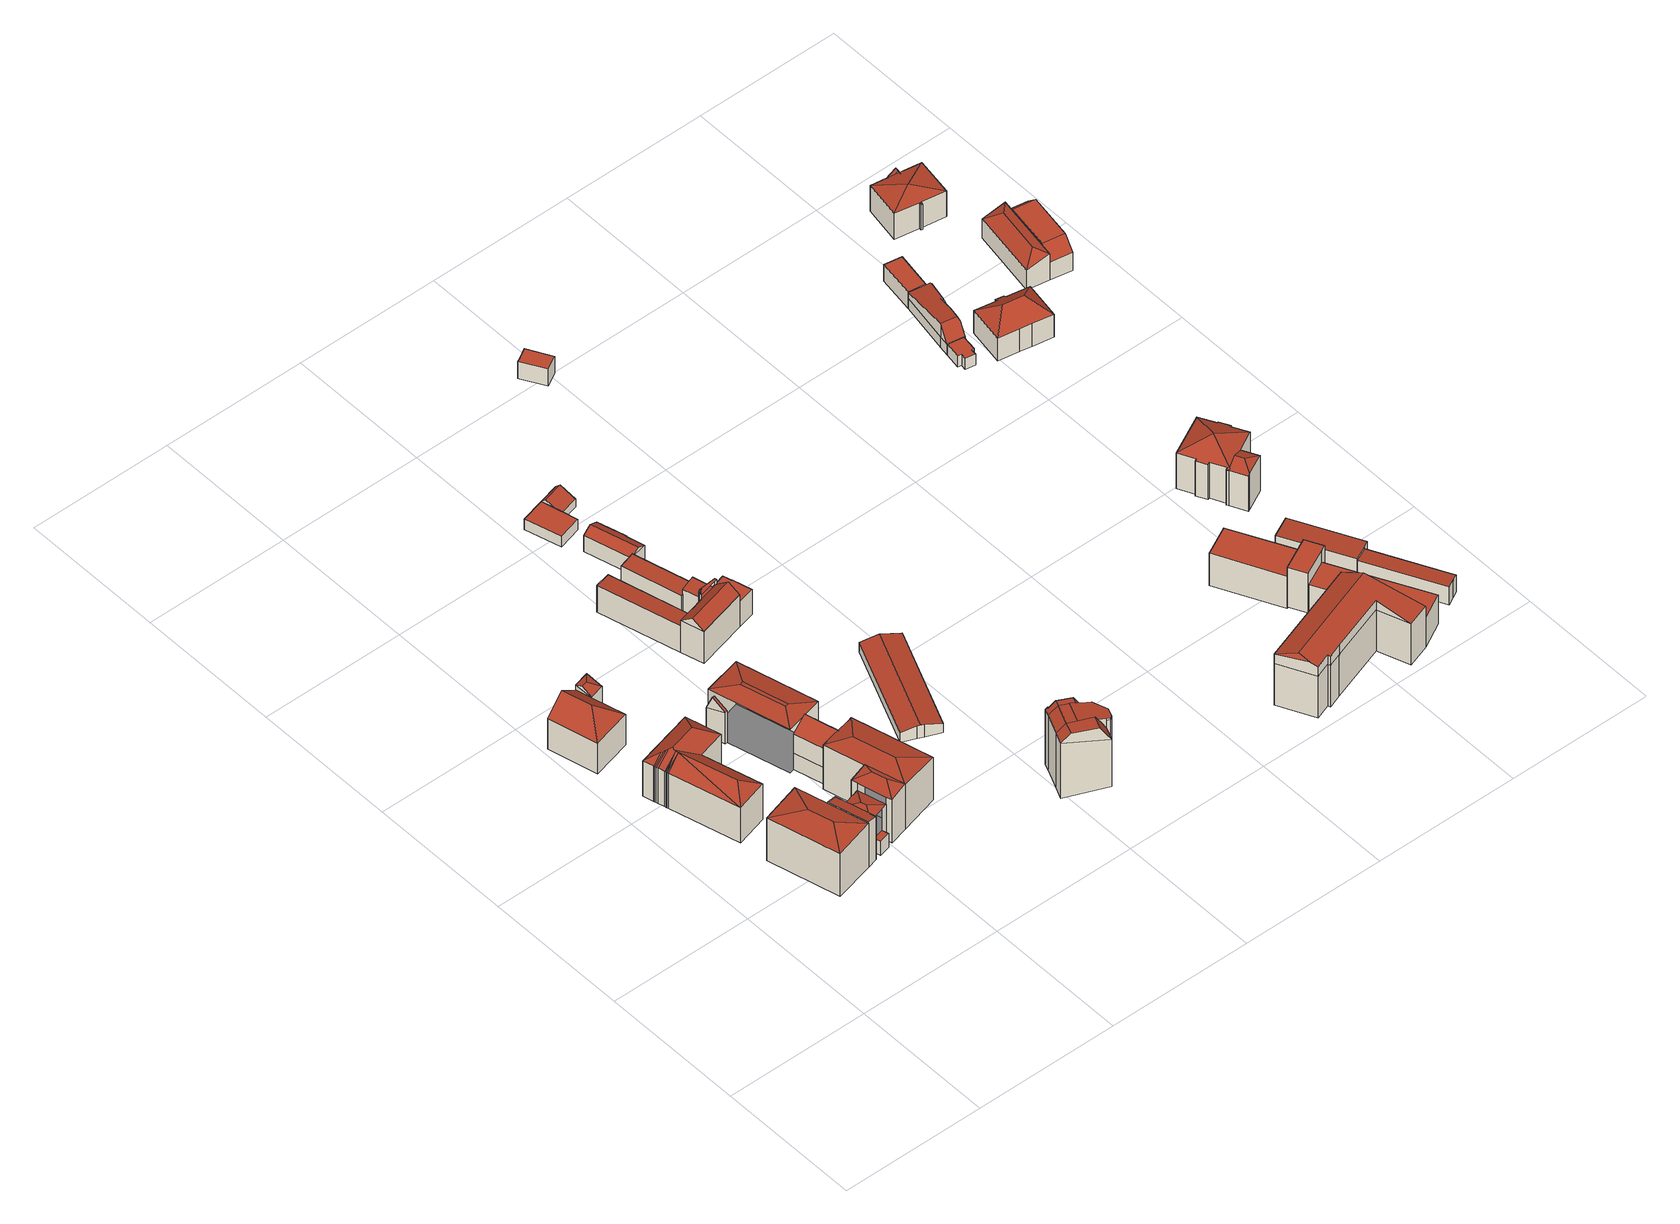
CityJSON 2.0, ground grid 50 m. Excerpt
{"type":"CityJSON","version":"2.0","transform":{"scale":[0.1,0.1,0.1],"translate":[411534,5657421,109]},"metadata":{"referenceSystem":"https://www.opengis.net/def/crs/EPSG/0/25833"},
"CityObjects":{
"building1":{"type":"Building","attributes":{"Dachtyp_tdc":"tdcFreeFormRoof","Gemeindeschluessel":14612000,"Dachneigung":31.59,"QualitaetDacherkennung":52,"Geometrietyp2DReferenz":"3000","measuredHeight":17.99,"function":"31001_9998","roofType":"5000"},"geometry":[{"type":"Solid","lod":"2","boundaries":[[[[0,1,2,3]],[[1,4,5,2]],[[4,6,7,5]],[[8,1,9]],[[8,4,1]],[[4,8,6]],[[9,1,0]],[[10,11,8,9,0,12]],[[13,14,10,12,15]],[[13,15,16]],[[6,17,18,7]],[[17,19,20,18]],[[19,21,22,20]],[[21,23,24,22]],[[23,25,26,24]],[[25,27,28,26]],[[27,29,30,28]],[[29,16,31,30]],[[16,15,32,31]],[[15,12,33,32]],[[12,0,3,33]],[[34,35,36,37,14,13,16,29]],[[34,29,27]],[[35,34,27,25]],[[36,35,25,23]],[[37,36,23,21]],[[11,10,14,37,21,19]],[[11,6,8]],[[11,17,6]],[[17,11,19]],[[7,18,20,22,24,26,28,30,31,32,33,3,2,5]]]],"semantics":{"surfaces":[{"type":"WallSurface"},{"type":"RoofSurface"},{"type":"GroundSurface"}],"values":[[0,0,0,1,1,1,1,1,1,1,0,0,0,0,0,0,0,0,0,0,0,1,1,1,1,1,1,1,1,1,2]]}}]},
"building2":{"type":"Building","attributes":{"Gemeindeschluessel":14612000,"Geometrietyp2DReferenz":"3000","function":"31001_9998","roofType":"9999"},"children":["building2-1","building2-2"]},
"building2-1":{"type":"BuildingPart","attributes":{"Dachtyp_tdc":"tdcHipAndGableRoof","Dachneigung":39.06,"QualitaetDacherkennung":70,"Geometrietyp2DReferenz":"3000","measuredHeight":17.9,"roofType":"5000"},"parents":["building2"],"geometry":[{"type":"MultiSurface","lod":"2","boundaries":[[[38,39,40,41,42]],[[43,44,42,41]],[[45,46,47,48,49]],[[38,44,48,47]],[[44,43,49,48]],[[43,40,45,49]],[[44,38,42]],[[40,43,41]]],"semantics":{"surfaces":[{"type":"RoofSurface"},{"type":"GroundSurface"},{"type":"WallSurface"}],"values":[0,0,1,2,2,2,0,2]}}]},
"building2-2":{"type":"BuildingPart","attributes":{"Dachtyp_tdc":"tdcHipAndGableRoof","Dachneigung":39.04,"QualitaetDacherkennung":37,"Geometrietyp2DReferenz":"3000","measuredHeight":15.05,"roofType":"5000"},"parents":["building2"],"geometry":[{"type":"MultiSurface","lod":"2","boundaries":[[[50,51,52,45,40]],[[51,53,54,52]],[[53,55,39,46,54]],[[53,51,56]],[[50,55,57]],[[51,50,57,56]],[[55,53,56,57]],[[45,52,54,46]]],"semantics":{"surfaces":[{"type":"WallSurface"},{"type":"RoofSurface"},{"type":"GroundSurface"}],"values":[0,0,0,1,0,1,1,2]}}]},
"building3":{"type":"Building","attributes":{"name":"Motel One","Gemeindeschluessel":14612000,"Geometrietyp2DReferenz":"3000","function":"31001_2071","roofType":"9999"},"children":["building3-1","building3-2","building3-3","building3-4","building3-5","building3-6","building3-7","building3-8","building3-9","building3-10"]},
"building3-1":{"type":"BuildingPart","attributes":{"Dachtyp_tdc":"tdcGableRoof","Dachneigung":66.18,"QualitaetDacherkennung":17,"Geometrietyp2DReferenz":"3000","measuredHeight":17.66,"roofType":"3100"},"parents":["building3"],"geometry":[{"type":"MultiSurface","lod":"2","boundaries":[[[58,59,60,61,62]],[[63,64,58,62]],[[63,65,66,67,68,64]],[[69,70,71,67,66,72,73]],[[74,69,73,75]],[[76,70,69,74]],[[76,74,60,59]],[[74,75,61,60]]],"semantics":{"surfaces":[{"type":"GroundSurface"},{"type":"WallSurface"},{"type":"RoofSurface"}],"values":[0,1,2,2,1,1,1,1]}}]},
"building3-2":{"type":"BuildingPart","attributes":{"Dachtyp_tdc":"tdcFreeFormRoof","Dachneigung":13.68,"QualitaetDacherkennung":13,"Geometrietyp2DReferenz":"3000","measuredHeight":15.09,"roofType":"5000"},"parents":["building3"],"geometry":[{"type":"MultiSurface","lod":"2","boundaries":[[[77,78,79]],[[78,80,81,79]],[[80,82,83,81]],[[84,85,86]],[[84,87,88,85]],[[89,90,91]],[[89,92,93,91]],[[92,94,95,93]],[[96,97,98,99,100]],[[97,96,94,92,89,90,89,101]],[[89,87,102,101]],[[87,84,82,80,78,102]],[[78,97,101,102]],[[81,85,88,91,93,99,98,79]]],"semantics":{"surfaces":[{"type":"WallSurface"},{"type":"RoofSurface"},{"type":"GroundSurface"}],"values":[0,0,0,0,0,0,0,0,0,1,1,1,1,2]}}]},
"building3-3":{"type":"BuildingPart","attributes":{"Dachtyp_tdc":"tdcHipRoof","Dachneigung":14.32,"QualitaetDacherkennung":48,"Geometrietyp2DReferenz":"3000","measuredHeight":19.08,"roofType":"3200"},"parents":["building3"],"geometry":[{"type":"MultiSurface","lod":"2","boundaries":[[[103,104,105,106]],[[104,107,108,105]],[[109,103,106,110]],[[107,104,111]],[[103,109,112]],[[104,103,112,111]],[[109,113,107,111,112]],[[106,105,108,114,110]]],"semantics":{"surfaces":[{"type":"WallSurface"},{"type":"RoofSurface"},{"type":"GroundSurface"}],"values":[0,0,0,1,1,1,1,2]}}]},
"building3-4":{"type":"BuildingPart","attributes":{"Dachtyp_tdc":"tdcGableRoof","Dachneigung":40.47,"QualitaetDacherkennung":2,"Geometrietyp2DReferenz":"3000","measuredHeight":16.2,"roofType":"3100"},"parents":["building3"],"geometry":[{"type":"MultiSurface","lod":"2","boundaries":[[[115,116,117,118]],[[116,119,120,117]],[[119,121,122,120]],[[119,116,123]],[[116,115,124,123]],[[121,119,123,124]],[[118,117,120,122]]],"semantics":{"surfaces":[{"type":"WallSurface"},{"type":"RoofSurface"},{"type":"GroundSurface"}],"values":[0,0,0,0,1,1,2]}}]},
"building3-5":{"type":"BuildingPart","attributes":{"Dachtyp_tdc":"tdcCutTentRoof","Dachneigung":14.27,"QualitaetDacherkennung":67,"Geometrietyp2DReferenz":"3000","measuredHeight":18.98,"roofType":"9999"},"parents":["building3"],"geometry":[{"type":"MultiSurface","lod":"2","boundaries":[[[125,126,127,128]],[[129,125,128,122,121]],[[126,125,130,131]],[[132,72,65,126,131,133]],[[129,132,133,134]],[[125,129,134,130]],[[134,133,131,130]],[[128,127,62,61,135,118,122]]],"semantics":{"surfaces":[{"type":"WallSurface"},{"type":"RoofSurface"},{"type":"GroundSurface"}],"values":[0,0,1,1,1,1,1,2]}}]},
"building3-6":{"type":"BuildingPart","attributes":{"Dachtyp_tdc":"tdcPolyFlatRoof","Dachneigung":0,"QualitaetDacherkennung":69,"Geometrietyp2DReferenz":"3000","measuredHeight":5.61,"roofType":"1000"},"parents":["building3"],"geometry":[{"type":"MultiSurface","lod":"2","boundaries":[[[83,136,137,81]],[[136,138,139,137]],[[138,86,85,139]],[[86,138,136,83]],[[81,137,139,85]]],"semantics":{"surfaces":[{"type":"WallSurface"},{"type":"RoofSurface"},{"type":"GroundSurface"}],"values":[0,0,0,1,2]}}]},
"building3-7":{"type":"BuildingPart","attributes":{"Dachtyp_tdc":"tdcPolyFlatRoof","Dachneigung":0,"QualitaetDacherkennung":66,"Geometrietyp2DReferenz":"3000","measuredHeight":5.61,"roofType":"1000"},"parents":["building3"],"geometry":[{"type":"MultiSurface","lod":"2","boundaries":[[[140,100,99,141]],[[100,140,142,95]],[[93,143,141,99]],[[95,142,143,93]],[[142,140,141,143]]],"semantics":{"surfaces":[{"type":"WallSurface"},{"type":"RoofSurface"},{"type":"GroundSurface"}],"values":[0,1,2,0,0]}}]},
"building3-8":{"type":"BuildingPart","attributes":{"Dachtyp_tdc":"tdcHipRoof","Dachneigung":14.42,"QualitaetDacherkennung":47,"Geometrietyp2DReferenz":"3000","measuredHeight":18.47,"roofType":"3200"},"parents":["building3"],"geometry":[{"type":"MultiSurface","lod":"2","boundaries":[[[144,145,146,98]],[[145,147,148,149,146]],[[150,151,152,153,154]],[[151,155,79,152]],[[147,145,156]],[[151,150,157]],[[145,144,155,151,157,156]],[[150,147,156,157]],[[146,149,153,152,79,98]]],"semantics":{"surfaces":[{"type":"WallSurface"},{"type":"RoofSurface"},{"type":"GroundSurface"}],"values":[0,0,0,0,1,1,1,1,2]}}]},
"building3-9":{"type":"BuildingPart","attributes":{"Dachtyp_tdc":"tdcHipRoof","Dachneigung":14.19,"QualitaetDacherkennung":60,"Geometrietyp2DReferenz":"3000","measuredHeight":19.05,"roofType":"3200"},"parents":["building3"],"geometry":[{"type":"MultiSurface","lod":"2","boundaries":[[[158,159,70,76,59,60]],[[160,161,162,58,64]],[[161,163,164,162]],[[163,154,153,164]],[[148,165,166,149]],[[165,158,60,166]],[[154,163,167]],[[161,160,68,71,159,158,165,168]],[[163,161,168,167]],[[165,148,154,167,168]],[[60,59,58,162,164,153,149,166]]],"semantics":{"surfaces":[{"type":"WallSurface"},{"type":"RoofSurface"},{"type":"GroundSurface"}],"values":[0,0,0,0,0,0,1,1,1,1,2]}}]},
"building3-10":{"type":"BuildingPart","attributes":{"Dachtyp_tdc":"tdcPolyFlatRoof","Dachneigung":14.39,"QualitaetDacherkennung":48,"Geometrietyp2DReferenz":"3000","measuredHeight":18.19,"roofType":"2100"},"parents":["building3"],"geometry":[{"type":"MultiSurface","lod":"2","boundaries":[[[169,88,87]],[[169,170,171,88]],[[170,172,109,110,171]],[[173,174,175,114,113]],[[174,176,91,175]],[[174,173,172,170,169,176]],[[88,171,110,114,175,91]]],"semantics":{"surfaces":[{"type":"WallSurface"},{"type":"RoofSurface"},{"type":"GroundSurface"}],"values":[0,0,0,0,0,1,2]}}]},
"building4":{"type":"Building","attributes":{"Gemeindeschluessel":14612000,"Geometrietyp2DReferenz":"3000","function":"31001_9998","roofType":"9999"},"children":["building4-1","building4-2","building4-3","building4-4","building4-5"]},
"building4-1":{"type":"BuildingPart","attributes":{"Dachtyp_tdc":"tdcGableRoof","Dachneigung":38.21,"QualitaetDacherkennung":65,"Geometrietyp2DReferenz":"3000","measuredHeight":15.88,"roofType":"3100"},"parents":["building4"],"geometry":[{"type":"MultiSurface","lod":"2","boundaries":[[[177,178,179,180,181]],[[182,183,184,185,186]],[[187,188,189,190]],[[188,177,181,189]],[[191,192,193,194]],[[183,182,178,193,192,187]],[[177,194,193,178]],[[188,191,194,177]],[[187,192,191,188]],[[181,180,185,184,190,189]]],"semantics":{"surfaces":[{"type":"WallSurface"},{"type":"RoofSurface"},{"type":"GroundSurface"}],"values":[0,0,0,0,1,1,0,0,0,2]}}]},
"building4-2":{"type":"BuildingPart","attributes":{"Dachtyp_tdc":"tdcFreeFormRoof","Dachneigung":52.01,"QualitaetDacherkennung":10,"Geometrietyp2DReferenz":"3000","measuredHeight":15.54,"roofType":"5000"},"parents":["building4"],"geometry":[{"type":"MultiSurface","lod":"2","boundaries":[[[195,196,197,184,183]],[[196,198,199,197]],[[198,200,201,199]],[[202,203,187,190,204,205]],[[206,203,202]],[[207,206,202,200]],[[208,207,200,198]],[[184,197,199,201,209,204,190]],[[210,208,198,196]],[[210,196,195]],[[206,207,208,210,195,203]]],"semantics":{"surfaces":[{"type":"WallSurface"},{"type":"RoofSurface"},{"type":"GroundSurface"}],"values":[0,0,0,0,1,1,1,2,1,1,1]}}]},
"building4-3":{"type":"BuildingPart","attributes":{"Dachtyp_tdc":"tdcPolyFlatRoof","Dachneigung":2.81,"QualitaetDacherkennung":74,"Geometrietyp2DReferenz":"3000","measuredHeight":8.35,"roofType":"2100"},"parents":["building4"],"geometry":[{"type":"MultiSurface","lod":"2","boundaries":[[[211,212,213,214]],[[215,216,217,218]],[[216,219,220,217]],[[219,221,222,220]],[[221,223,224,222]],[[223,211,214,224]],[[223,221,219,216,215,212,211]],[[214,213,218,217,220,222,224]]],"semantics":{"surfaces":[{"type":"WallSurface"},{"type":"RoofSurface"},{"type":"GroundSurface"}],"values":[0,0,0,0,0,0,1,2]}}]},
"building4-4":{"type":"BuildingPart","attributes":{"Dachtyp_tdc":"tdcPolyFlatRoof","Dachneigung":5.78,"QualitaetDacherkennung":76,"Geometrietyp2DReferenz":"3000","measuredHeight":10.75,"roofType":"2100"},"parents":["building4"],"geometry":[{"type":"MultiSurface","lod":"2","boundaries":[[[225,226,215,218,209]],[[227,205,204,213,212]],[[227,226,225,205]],[[204,209,218,213]]],"semantics":{"surfaces":[{"type":"WallSurface"},{"type":"RoofSurface"},{"type":"GroundSurface"}],"values":[0,0,1,2]}}]},
"building4-5":{"type":"BuildingPart","attributes":{"Dachtyp_tdc":"tdcPolyFlatRoof","Dachneigung":4.64,"QualitaetDacherkennung":71,"Geometrietyp2DReferenz":"3000","measuredHeight":10.61,"roofType":"2100"},"parents":["building4"],"geometry":[{"type":"MultiSurface","lod":"2","boundaries":[[[228,229,230,231]],[[229,186,185,230]],[[179,228,231,180]],[[179,186,229,228]],[[231,230,185,180]]],"semantics":{"surfaces":[{"type":"WallSurface"},{"type":"RoofSurface"},{"type":"GroundSurface"}],"values":[0,0,0,1,2]}}]},
"building5":{"type":"Building","attributes":{"Gemeindeschluessel":14612000,"Geometrietyp2DReferenz":"3000","function":"31001_9998","roofType":"9999"},"children":["building5-1","building5-2","building5-3"]},
"building5-1":{"type":"BuildingPart","attributes":{"Dachtyp_tdc":"tdcCutGableRoof","Dachneigung":2.41,"QualitaetDacherkennung":71,"Geometrietyp2DReferenz":"3000","measuredHeight":24.96,"roofType":"9999"},"parents":["building5"],"geometry":[{"type":"MultiSurface","lod":"2","boundaries":[[[232,233,234,235]],[[236,237,238,239]],[[237,232,235,238]],[[233,232,240,241,242]],[[237,236,243,244,245,246]],[[232,237,246,240]],[[245,247,241,240,246]],[[235,234,248,249,239,238]]],"semantics":{"surfaces":[{"type":"WallSurface"},{"type":"RoofSurface"},{"type":"GroundSurface"}],"values":[0,0,0,1,1,0,1,2]}}]},
"building5-2":{"type":"BuildingPart","attributes":{"Dachtyp_tdc":"tdcCutGableRoof","Dachneigung":58.78,"QualitaetDacherkennung":27,"Geometrietyp2DReferenz":"3000","measuredHeight":25.01,"roofType":"9999"},"parents":["building5"],"geometry":[{"type":"MultiSurface","lod":"2","boundaries":[[[250,251,252,253]],[[251,254,255,252]],[[254,256,257,255]],[[256,258,259,257]],[[258,260,261,259]],[[260,262,263,261]],[[262,264,265,263]],[[258,256,254,251,250,266,267]],[[268,269,270,264,262,260]],[[267,271,272,273,268,260,258]],[[253,252,255,257,259,261,263,265,274,275,276,277]]],"semantics":{"surfaces":[{"type":"WallSurface"},{"type":"RoofSurface"},{"type":"GroundSurface"}],"values":[0,0,0,0,0,0,0,1,1,1,2]}}]},
"building5-3":{"type":"BuildingPart","attributes":{"Dachtyp_tdc":"tdcFreeFormRoof","Dachneigung":12.08,"QualitaetDacherkennung":45,"Geometrietyp2DReferenz":"3000","measuredHeight":24.98,"roofType":"5000"},"parents":["building5"],"geometry":[{"type":"MultiSurface","lod":"2","boundaries":[[[233,250,253,234]],[[250,233,242,241,278,279,266]],[[280,281,282,283,269,284,273,285,286,244,287,288]],[[289,290,291,265,264]],[[290,292,293,291]],[[292,294,295,293]],[[294,296,297,295]],[[296,298,236,239,297]],[[285,272,271,278,241,247,299,286]],[[294,280,288,296]],[[296,288,287,298]],[[289,283,282,290]],[[290,282,281,292]],[[292,281,280,294]],[[253,277,276,275,274,265,291,293,295,297,239,249,248,234]]],"semantics":{"surfaces":[{"type":"WallSurface"},{"type":"RoofSurface"},{"type":"GroundSurface"}],"values":[0,1,1,0,0,0,0,0,1,0,0,0,0,0,2]}}]},
"building6":{"type":"Building","attributes":{"Dachtyp_tdc":"tdcFreeFormRoof","Gemeindeschluessel":14612000,"Dachneigung":14.42,"QualitaetDacherkennung":90,"Geometrietyp2DReferenz":"3000","measuredHeight":5.29,"function":"31001_9998","roofType":"5000"},"geometry":[{"type":"Solid","lod":"2","boundaries":[[[[300,301,302,303]],[[301,304,305,302]],[[304,306,307,305]],[[306,308,309,307]],[[308,310,311,309]],[[310,300,303,311]],[[312,313,308,306,304]],[[300,310,313,312,301]],[[304,301,312]],[[310,308,313]],[[303,302,305,307,309,311]]]],"semantics":{"surfaces":[{"type":"WallSurface"},{"type":"RoofSurface"},{"type":"GroundSurface"}],"values":[[0,0,0,0,0,0,1,1,0,0,2]]}}]},
"building7":{"type":"Building","attributes":{"Gemeindeschluessel":14612000,"Geometrietyp2DReferenz":"3000","function":"31001_9998","roofType":"9999"},"children":["building7-1","building7-2"]},
"building7-1":{"type":"BuildingPart","attributes":{"Dachtyp_tdc":"tdcPolyFlatRoof","Dachneigung":0,"QualitaetDacherkennung":33,"Geometrietyp2DReferenz":"3000","measuredHeight":9.99,"roofType":"1000"},"parents":["building7"],"geometry":[{"type":"MultiSurface","lod":"2","boundaries":[[[314,315,316,317,189]],[[318,319,320,321,322]],[[319,323,324,320]],[[323,325,326,324]],[[325,327,328,326]],[[327,314,189,328]],[[327,325,323,319,318,315,314]],[[189,317,321,320,324,326,328]]],"semantics":{"surfaces":[{"type":"WallSurface"},{"type":"RoofSurface"},{"type":"GroundSurface"}],"values":[0,0,0,0,0,0,1,2]}}]},
"building7-2":{"type":"BuildingPart","attributes":{"Dachtyp_tdc":"tdcPolyFlatRoof","Dachneigung":9.02,"QualitaetDacherkennung":22,"Geometrietyp2DReferenz":"3000","measuredHeight":3.3,"roofType":"2100"},"parents":["building7"],"geometry":[{"type":"MultiSurface","lod":"2","boundaries":[[[329,330,331,332]],[[330,333,334,331]],[[333,335,336,334]],[[335,337,338,336]],[[337,322,321,338]],[[316,339,214,317]],[[339,329,332,214]],[[339,316,322,337,335,333,330,329]],[[332,331,334,336,338,321,317,214]]],"semantics":{"surfaces":[{"type":"WallSurface"},{"type":"RoofSurface"},{"type":"GroundSurface"}],"values":[0,0,0,0,0,0,0,1,2]}}]},
"building8":{"type":"Building","attributes":{"Dachtyp_tdc":"tdcPolyFlatRoof","Gemeindeschluessel":14612000,"Dachneigung":0,"QualitaetDacherkennung":57,"Geometrietyp2DReferenz":"3000","measuredHeight":4.19,"function":"31001_9998","roofType":"1000"},"geometry":[{"type":"Solid","lod":"2","boundaries":[[[[340,341,342,343]],[[341,344,345,342]],[[344,346,347,345]],[[346,348,349,347]],[[348,340,343,349]],[[348,346,344,341,340]],[[343,342,345,347,349]]]],"semantics":{"surfaces":[{"type":"WallSurface"},{"type":"RoofSurface"},{"type":"GroundSurface"}],"values":[[0,0,0,0,0,1,2]]}}]},
"building9":{"type":"Building","attributes":{"Dachtyp_tdc":"tdcFreeFormRoof","Gemeindeschluessel":14612000,"Dachneigung":27.74,"QualitaetDacherkennung":83,"Geometrietyp2DReferenz":"3000","measuredHeight":8.06,"function":"31001_9998","roofType":"5000"},"geometry":[{"type":"Solid","lod":"2","boundaries":[[[[350,351,352,353]],[[351,354,355,352]],[[354,356,357,355]],[[356,358,359,357]],[[358,360,361,359]],[[360,362,363,361]],[[362,364,365,363]],[[364,366,367,365]],[[366,350,353,367]],[[366,368,369,351,350]],[[368,364,362,360,358,356,354,369]],[[354,351,369]],[[366,364,368]],[[353,352,355,357,359,361,363,365,367]]]],"semantics":{"surfaces":[{"type":"WallSurface"},{"type":"RoofSurface"},{"type":"GroundSurface"}],"values":[[0,0,0,0,0,0,0,0,0,1,1,0,0,2]]}}]},
"building10":{"type":"Building","attributes":{"Dachtyp_tdc":"tdcGableRoof","Gemeindeschluessel":14612000,"Dachneigung":27.83,"QualitaetDacherkennung":7,"Geometrietyp2DReferenz":"3000","measuredHeight":5.79,"function":"31001_9998","roofType":"3100"},"geometry":[{"type":"Solid","lod":"2","boundaries":[[[[370,371,372,373]],[[371,374,375,372]],[[374,376,377,375]],[[376,370,373,377]],[[374,371,378]],[[370,376,379]],[[371,370,379,378]],[[376,374,378,379]],[[373,372,375,377]]]],"semantics":{"surfaces":[{"type":"WallSurface"},{"type":"RoofSurface"},{"type":"GroundSurface"}],"values":[[0,0,0,0,0,0,1,1,2]]}}]},
"building11":{"type":"Building","attributes":{"Dachtyp_tdc":"tdcPolyFlatRoof","Gemeindeschluessel":14612000,"Dachneigung":0,"QualitaetDacherkennung":73,"Geometrietyp2DReferenz":"3000","measuredHeight":6.81,"function":"31001_9998","roofType":"1000"},"geometry":[{"type":"Solid","lod":"2","boundaries":[[[[380,381,382,383]],[[381,384,385,382]],[[384,386,387,385]],[[386,388,389,387]],[[388,380,383,389]],[[388,386,384,381,380]],[[383,382,385,387,389]]]],"semantics":{"surfaces":[{"type":"WallSurface"},{"type":"RoofSurface"},{"type":"GroundSurface"}],"values":[[0,0,0,0,0,1,2]]}}]},
"building12":{"type":"Building","attributes":{"Dachtyp_tdc":"tdcFreeFormRoof","Gemeindeschluessel":14612000,"Dachneigung":18.19,"QualitaetDacherkennung":64,"Geometrietyp2DReferenz":"3000","measuredHeight":22.68,"function":"31001_9998","roofType":"5000"},"geometry":[{"type":"Solid","lod":"2","boundaries":[[[[390,391,392,393]],[[391,394,395,392]],[[394,396,397,395]],[[396,398,399,397]],[[398,400,401,399]],[[400,402,403,401]],[[402,404,405,403]],[[404,406,407,405]],[[406,390,393,407]],[[408,409,410]],[[391,390,411,409,408,412,413,414,415,416]],[[409,411,417,410]],[[404,410,417,406]],[[406,417,411,390]],[[396,415,414,398]],[[394,416,415,396]],[[398,414,413,400]],[[400,413,412,402]],[[402,412,408,410,404]],[[391,416,394]],[[393,392,395,397,399,401,403,405,407]]]],"semantics":{"surfaces":[{"type":"WallSurface"},{"type":"RoofSurface"},{"type":"GroundSurface"}],"values":[[0,0,0,0,0,0,0,0,0,1,1,1,0,0,0,0,0,0,0,0,2]]}}]},
"building13":{"type":"Building","attributes":{"Gemeindeschluessel":14612000,"Dachneigung":90,"Dachorientierung":0,"MittlereTraufHoehe":125.06,"QualitaetDacherkennung":96,"ObjektHoehe":12.9,"BodenHoehe":112.17,"Geometrietyp2DReferenz":"3000","AbsoluteHoehe":125.06,"Dachflaeche":262.12,"measuredHeight":12.9,"function":"31001_9998","roofType":"1000","storeysAboveGround":4},"geometry":[{"type":"MultiSurface","lod":"2","boundaries":[[[418,419,420,421]],[[419,422,423,420]],[[422,424,425,423]],[[424,426,427,425]],[[426,418,421,427]],[[426,424,422,419,418]],[[421,420,423,425,427]]],"semantics":{"surfaces":[{"type":"WallSurface"},{"type":"RoofSurface"},{"type":"GroundSurface"}],"values":[0,0,0,0,0,1,2]}}]},
"building14":{"type":"Building","attributes":{"Gemeindeschluessel":14612000,"Dachneigung":90,"Dachorientierung":0,"MittlereTraufHoehe":128.69,"QualitaetDacherkennung":87,"ObjektHoehe":15.93,"BodenHoehe":112.76,"Geometrietyp2DReferenz":"3000","AbsoluteHoehe":128.69,"Dachflaeche":77.94,"measuredHeight":15.93,"function":"31001_9998","roofType":"1000","storeysAboveGround":5},"geometry":[{"type":"MultiSurface","lod":"2","boundaries":[[[428,429,430,431]],[[429,432,433,430]],[[432,434,435,433]],[[434,436,437,435]],[[436,438,439,437]],[[438,428,431,439]],[[438,436,434,432,429,428]],[[431,430,433,435,437,439]]],"semantics":{"surfaces":[{"type":"WallSurface"},{"type":"RoofSurface"},{"type":"GroundSurface"}],"values":[0,0,0,0,0,0,1,2]}}]},
"building15":{"type":"Building","attributes":{"Gemeindeschluessel":14612000,"Dachneigung":90,"Dachorientierung":0,"MittlereTraufHoehe":124.28,"QualitaetDacherkennung":96,"ObjektHoehe":11.64,"BodenHoehe":112.64,"Geometrietyp2DReferenz":"3000","AbsoluteHoehe":124.28,"Dachflaeche":352.27,"measuredHeight":11.64,"function":"31001_9998","roofType":"1000","storeysAboveGround":4},"geometry":[{"type":"MultiSurface","lod":"2","boundaries":[[[440,441,442,443]],[[441,444,445,442]],[[444,446,447,445]],[[446,448,449,447]],[[448,440,443,449]],[[448,446,444,441,440]],[[443,442,445,447,449]]],"semantics":{"surfaces":[{"type":"WallSurface"},{"type":"RoofSurface"},{"type":"GroundSurface"}],"values":[0,0,0,0,0,1,2]}}]},
"building16":{"type":"Building","attributes":{"Dachtyp_tdc":"tdcPolyFlatRoof","Gemeindeschluessel":14612000,"Dachneigung":3.18,"QualitaetDacherkennung":68,"Geometrietyp2DReferenz":"3000","measuredHeight":7.92,"function":"31001_9998","roofType":"2100"},"geometry":[{"type":"Solid","lod":"2","boundaries":[[[[450,451,452,453]],[[451,454,455,452]],[[454,456,457,455]],[[456,458,459,457]],[[458,450,453,459]],[[458,456,454,451,450]],[[453,452,455,457,459]]]],"semantics":{"surfaces":[{"type":"WallSurface"},{"type":"RoofSurface"},{"type":"GroundSurface"}],"values":[[0,0,0,0,0,1,2]]}}]},
"building17":{"type":"Building","attributes":{"Dachtyp_tdc":"tdcPolyFlatRoof","Gemeindeschluessel":14612000,"Dachneigung":4.79,"QualitaetDacherkennung":61,"Geometrietyp2DReferenz":"3000","measuredHeight":7.28,"function":"31001_9998","roofType":"2100"},"geometry":[{"type":"Solid","lod":"2","boundaries":[[[[460,461,462,463]],[[461,464,465,462]],[[464,466,467,465]],[[466,468,469,467]],[[468,460,463,469]],[[468,466,464,461,460]],[[463,462,465,467,469]]]],"semantics":{"surfaces":[{"type":"WallSurface"},{"type":"RoofSurface"},{"type":"GroundSurface"}],"values":[[0,0,0,0,0,1,2]]}}]},
"building18":{"type":"Building","attributes":{"Gemeindeschluessel":14612000,"Geometrietyp2DReferenz":"3000","function":"31001_9998","roofType":"9999"},"children":["building18-1","building18-2"]},
"building18-1":{"type":"BuildingPart","attributes":{"Dachtyp_tdc":"tdcTentRoof","Dachneigung":24.92,"QualitaetDacherkennung":63,"Geometrietyp2DReferenz":"3000","measuredHeight":17.88,"roofType":"3500"},"parents":["building18"],"geometry":[{"type":"MultiSurface","lod":"2","boundaries":[[[470,471,472,473]],[[471,474,475,472]],[[474,476,477,475]],[[476,478,479,477]],[[478,480,481,479]],[[480,482,483,481]],[[482,484,485,483]],[[484,486,487,485]],[[486,488,489,487]],[[488,490,491,489]],[[490,492,493,491]],[[492,494,495,496,493]],[[497,498,499,500]],[[498,470,473,499]],[[482,480,501]],[[492,490,488,486,484,482,501]],[[502,503,504,494,492,501]],[[480,478,476,474,471,470,498,497,502,501]],[[473,472,475,477,479,481,483,485,487,489,491,493,496,505,506,500,499]]],"semantics":{"surfaces":[{"type":"WallSurface"},{"type":"RoofSurface"},{"type":"GroundSurface"}],"values":[0,0,0,0,0,0,0,0,0,0,0,0,0,0,1,1,1,1,2]}}]},
"building18-2":{"type":"BuildingPart","attributes":{"Dachtyp_tdc":"tdcHipAndGableRoof","Dachneigung":21.57,"QualitaetDacherkennung":76,"Geometrietyp2DReferenz":"3000","measuredHeight":15.86,"roofType":"5000"},"parents":["building18"],"geometry":[{"type":"MultiSurface","lod":"2","boundaries":[[[495,507,508,496]],[[507,509,510,508]],[[509,511,512,510]],[[511,513,497,500,512]],[[509,507,514]],[[507,495,504,515,514]],[[515,513,511,509,514]],[[505,496,508,510,512,500,506]]],"semantics":{"surfaces":[{"type":"WallSurface"},{"type":"RoofSurface"},{"type":"GroundSurface"}],"values":[0,0,0,0,1,1,1,2]}}]},
"building19":{"type":"Building","attributes":{"Dachtyp_tdc":"tdcPolyFlatRoof","Gemeindeschluessel":14612000,"Dachneigung":0,"QualitaetDacherkennung":79,"Geometrietyp2DReferenz":"3000","measuredHeight":4.35,"function":"31001_9998","roofType":"1000"},"geometry":[{"type":"Solid","lod":"2","boundaries":[[[[516,517,518,519]],[[517,520,521,518]],[[520,522,523,521]],[[522,524,525,523]],[[524,526,527,525]],[[526,528,529,527]],[[528,530,531,529]],[[530,532,533,531]],[[532,516,519,533]],[[532,530,528,526,524,522,520,517,516]],[[519,518,521,523,525,527,529,531,533]]]],"semantics":{"surfaces":[{"type":"WallSurface"},{"type":"RoofSurface"},{"type":"GroundSurface"}],"values":[[0,0,0,0,0,0,0,0,0,1,2]]}}]},
"building20":{"type":"Building","attributes":{"Dachtyp_tdc":"tdcFreeFormRoof","Gemeindeschluessel":14612000,"Dachneigung":10.03,"QualitaetDacherkennung":12,"Geometrietyp2DReferenz":"3000","measuredHeight":9.62,"function":"31001_9998","roofType":"5000"},"geometry":[{"type":"Solid","lod":"2","boundaries":[[[[534,535,527,529]],[[535,536,525,527]],[[536,537,538,525]],[[537,539,540,538]],[[539,541,542,540]],[[541,543,544,542]],[[543,545,546,544]],[[545,547,548,546]],[[547,549,550,548]],[[549,551,552,550]],[[551,534,529,552]],[[553,554,555]],[[556,557,558]],[[559,560,561,555,554,562,558,557,563]],[[553,555,561,536,564,565,566]],[[549,562,554,553,566,551]],[[551,566,565,534]],[[534,565,564,535]],[[535,564,536]],[[541,559,563,543]],[[543,563,557,556,545]],[[547,558,562,549]],[[539,560,559,541]],[[537,561,560,539]],[[545,556,558,547]],[[536,561,537]],[[529,527,525,538,540,542,544,546,548,550,552]]]],"semantics":{"surfaces":[{"type":"WallSurface"},{"type":"RoofSurface"},{"type":"GroundSurface"}],"values":[[0,0,0,0,0,0,0,0,0,0,0,1,1,1,1,0,0,0,0,0,0,0,0,0,0,0,2]]}}]},
"building21":{"type":"Building","attributes":{"Dachtyp_tdc":"tdcPolyFlatRoof","Gemeindeschluessel":14612000,"Dachneigung":0,"QualitaetDacherkennung":71,"Geometrietyp2DReferenz":"3000","measuredHeight":6.68,"function":"31001_9998","roofType":"1000"},"geometry":[{"type":"Solid","lod":"2","boundaries":[[[[567,568,569,540]],[[568,570,571,569]],[[570,572,573,571]],[[572,574,542,573]],[[574,567,540,542]],[[574,572,570,568,567]],[[540,569,571,573,542]]]],"semantics":{"surfaces":[{"type":"WallSurface"},{"type":"RoofSurface"},{"type":"GroundSurface"}],"values":[[0,0,0,0,0,1,2]]}}]},
"building22":{"type":"Building","attributes":{"Dachtyp_tdc":"tdcHipRoof","Gemeindeschluessel":14612000,"Dachneigung":37.13,"QualitaetDacherkennung":70,"Geometrietyp2DReferenz":"3000","measuredHeight":13.92,"function":"31001_9998","roofType":"3200"},"geometry":[{"type":"Solid","lod":"2","boundaries":[[[[575,576,577,578]],[[576,579,580,577]],[[579,581,582,580]],[[581,583,584,582]],[[583,585,586,584]],[[585,587,588,586]],[[587,589,590,588]],[[589,591,592,590]],[[591,593,594,592]],[[593,575,578,594]],[[589,587,595]],[[576,575,596]],[[587,585,583,581,579,576,596,595]],[[575,593,591,589,595,596]],[[578,577,580,582,584,586,588,590,592,594]]]],"semantics":{"surfaces":[{"type":"WallSurface"},{"type":"RoofSurface"},{"type":"GroundSurface"}],"values":[[0,0,0,0,0,0,0,0,0,0,1,1,1,1,2]]}}]},
"building23":{"type":"Building","attributes":{"Gemeindeschluessel":14612000,"Geometrietyp2DReferenz":"3000","function":"31001_9998","roofType":"9999"},"children":["building23-1","building23-2"]},
"building23-1":{"type":"BuildingPart","attributes":{"Dachtyp_tdc":"tdcGableRoof","Dachneigung":37,"QualitaetDacherkennung":8,"Geometrietyp2DReferenz":"3000","measuredHeight":11.15,"roofType":"3100"},"parents":["building23"],"geometry":[{"type":"MultiSurface","lod":"2","boundaries":[[[597,598,599,600]],[[598,601,602,599]],[[601,603,604,602]],[[601,598,605]],[[598,597,606,607,605]],[[603,601,605,607,608]],[[600,599,602,604]]],"semantics":{"surfaces":[{"type":"WallSurface"},{"type":"RoofSurface"},{"type":"GroundSurface"}],"values":[0,0,0,0,1,1,2]}}]},
"building23-2":{"type":"BuildingPart","attributes":{"Dachtyp_tdc":"tdcTentRoof","Dachneigung":14.52,"QualitaetDacherkennung":72,"Geometrietyp2DReferenz":"3000","measuredHeight":12.05,"roofType":"3500"},"parents":["building23"],"geometry":[{"type":"MultiSurface","lod":"2","boundaries":[[[609,610,597,600,611]],[[612,604,603]],[[612,613,614,604]],[[613,615,616,614]],[[615,617,618,616]],[[617,619,620,618]],[[619,621,622,620]],[[621,623,624,622]],[[623,625,626,624]],[[625,627,628,626]],[[627,609,611,628]],[[613,612,608,606,610,609,627,629]],[[615,613,629]],[[625,623,621,619,617,615,629]],[[627,625,629]],[[611,600,604,614,616,618,620,622,624,626,628]]],"semantics":{"surfaces":[{"type":"WallSurface"},{"type":"RoofSurface"},{"type":"GroundSurface"}],"values":[0,0,0,0,0,0,0,0,0,0,0,1,1,1,1,2]}}]},
"building24":{"type":"Building","attributes":{"Dachtyp_tdc":"tdcHipRoof","Gemeindeschluessel":14612000,"Dachneigung":36.38,"QualitaetDacherkennung":27,"Geometrietyp2DReferenz":"3000","measuredHeight":11.22,"function":"31001_9998","roofType":"3200"},"geometry":[{"type":"Solid","lod":"2","boundaries":[[[[630,631,632,633]],[[631,634,635,632]],[[634,636,637,635]],[[636,630,633,637]],[[634,631,638]],[[630,636,639]],[[631,630,639,638]],[[636,634,638,639]],[[633,632,635,637]]]],"semantics":{"surfaces":[{"type":"WallSurface"},{"type":"RoofSurface"},{"type":"GroundSurface"}],"values":[[0,0,0,0,1,1,1,1,2]]}}]},
"building25":{"type":"Building","attributes":{"Dachtyp_tdc":"tdcCutGableRoof","Gemeindeschluessel":14612000,"Dachneigung":0.182,"QualitaetDacherkennung":42,"Geometrietyp2DReferenz":"3000","measuredHeight":11.28,"function":"31001_9998","roofType":"9999"},"geometry":[{"type":"Solid","lod":"2","boundaries":[[[[640,641,642,643]],[[644,641,645,646]],[[647,644,646,648]],[[640,647,648,649]],[[641,640,649,645]],[[648,646,645,649]],[[642,632,633,643]],[[641,644,632,642]],[[644,647,633,632]],[[647,640,643,633]]]],"semantics":{"surfaces":[{"type":"WallSurface"},{"type":"RoofSurface"},{"type":"GroundSurface"}],"values":[[0,1,0,1,0,1,2,0,0,0]]}}]}
},
"vertices":[
[282,757,169],[172,727,169],[172,727,28],[282,757,28],[109,965,169],[109,965,28],[108,969,169],[108,969,28],[163,983,204],[215,791,204],[159,998,204],[160,992,204],[228,958,169],[254,1030,208],[163,1006,208],[324,984,169],[292,1104,169],[107,973,169],[107,973,28],[106,978,169],[106,978,28],[100,1000,169],[100,1000,28],[98,1005,169],[98,1005,28],[97,1010,169],[97,1010,28],[96,1014,169],[96,1014,28],[87,1050,169],[87,1050,28],[292,1104,28],[324,984,28],[228,958,28],[132,1024,192],[137,1021,194],[143,1017,198],[150,1013,201],
[182,1234,152],[153,1347,152],[139,1400,152],[72,1383,208],[97,1285,208],[6,1366,152],[48,1199,152],[139,1400,29],[153,1347,29],[182,1234,29],[48,1199,29],[6,1366,29],
[139,1400,174],[192,1413,174],[192,1413,29],[205,1360,153],[205,1360,29],[153,1347,153],[167,1384,179],[145,1378,179],
[619,780,9],[519,754,9],[519,755,9],[491,864,9],[591,890,9],[591,890,74],[619,780,74],[545,878,183],[543,877,186],[572,768,186],[573,768,183],[519,755,151],[519,754,151],[568,767,183],[539,876,183],[491,864,151],[519,755,74],[491,864,74],[519,754,74],
[503,480,150],[503,480,151],[503,480,9],[483,475,150],[483,475,9],[483,475,151],[483,475,65],[445,465,151],[445,465,9],[445,465,65],[425,460,151],[425,460,9],[401,556,151],[401,556,150],[401,556,9],[421,561,150],[421,561,9],[421,561,151],[421,561,65],[458,571,151],[478,576,151],[478,576,9],[458,571,9],[458,571,65],[449,527,160],[454,509,160],
[258,396,180],[195,641,180],[195,641,9],[258,396,9],[330,675,186],[330,675,9],[394,431,186],[394,431,9],[292,575,200],[314,489,200],[359,566,186],[359,566,9],
[419,1069,134],[410,1067,134],[410,1067,9],[419,1069,9],[394,1130,120],[394,1130,9],[403,1132,120],[403,1132,9],[399,1109,171],[408,1111,171],
[538,1167,181],[609,894,181],[609,894,9],[538,1167,9],[403,1132,185],[488,1081,198],[527,928,198],[473,859,185],[514,925,199],[475,1076,199],[473,859,9],
[489,453,65],[489,453,9],[451,443,65],[451,443,9],
[452,593,65],[452,593,9],[415,583,65],[415,583,9],
[478,576,181],[473,596,181],[473,596,9],[537,612,190],[537,612,186],[537,612,9],[572,477,190],[508,460,181],[508,460,9],[572,477,9],[572,477,186],[503,480,181],[530,573,194],[543,524,194],
[519,755,185],[519,754,185],[619,780,181],[637,785,181],[637,785,9],[708,512,181],[708,512,9],[502,750,186],[502,750,9],[615,567,200],[578,710,200],
[425,460,182],[430,440,182],[430,440,9],[394,431,191],[359,566,191],[396,576,181],[396,576,9],[401,556,181],
[565,1335,154],[544,1412,154],[544,1412,133],[544,1412,27],[565,1335,27],[600,1426,154],[643,1437,154],[643,1437,27],[600,1426,27],[600,1426,128],[716,1455,154],[736,1378,154],[736,1378,27],[716,1455,27],[736,1378,155],[726,1416,186],[555,1373,186],[565,1335,155],
[643,1437,172],[643,1445,172],[643,1445,27],[647,1453,172],[647,1453,27],[655,1457,172],[655,1457,27],[715,1461,172],[716,1455,172],[715,1461,27],[715,1461,135],[712,1458,176],[657,1449,182],[653,1447,182],[663,1458,27],[649,1444,179],
[692,1551,111],[696,1534,111],[696,1534,27],[692,1551,27],[647,1521,108],[641,1519,108],[641,1519,27],[647,1521,27],[589,1721,108],[589,1721,27],[641,1735,110],[641,1735,27],[644,1735,111],[644,1735,27],
[663,1458,129],[647,1521,129],[696,1534,135],
[471,1689,133],[527,1704,128],[527,1704,27],[471,1689,27],
[969,263,254],[986,302,254],[986,302,33],[969,263,33],[1126,246,222],[1108,204,222],[1108,204,33],[1126,246,33],[998,251,283],[1014,291,283],[993,299,261],[1109,253,254],[1101,256,268],[1095,259,279],[1077,217,279],[1021,288,282],[1035,282,33],[1046,278,33],
[1016,372,254],[1025,394,254],[1025,394,33],[1016,372,33],[1032,391,261],[1032,391,33],[1030,388,261],[1030,388,33],[1051,379,283],[1051,379,33],[1099,359,279],[1099,359,33],[1130,346,224],[1130,346,33],[1121,326,224],[1121,326,33],[1019,371,257],[1043,360,283],[1091,339,279],[1092,339,277],[1105,333,254],[1061,352,282],[1072,348,281],[1076,346,281],[1091,339,33],[1072,348,33],[1044,360,33],[1043,360,33],
[1044,360,283],[1043,360,282],[1144,245,259],[1157,275,259],[1134,320,267],[1121,326,270],[1091,339,277],[1075,346,281],[1046,278,281],[1126,246,262],[1137,242,260],[1121,326,254],[1134,320,254],[1134,320,33],[1157,275,254],[1157,275,33],[1144,245,254],[1144,245,33],[1137,242,254],[1137,242,33],[1126,246,254],[1035,282,282],
[892,682,65],[842,703,79],[842,703,29],[892,682,29],[822,712,80],[822,712,29],[775,732,67],[775,732,29],[925,1080,67],[925,1080,29],[1042,1030,65],[1042,1030,29],[829,709,82],[980,1057,82],
[736,1378,127],[712,1473,127],[712,1473,60],[712,1473,27],[736,1479,127],[768,1488,127],[768,1488,27],[736,1479,27],[736,1479,56],[776,1459,127],[776,1459,27],[778,1459,127],[778,1459,27],[795,1393,127],[795,1393,27],
[715,1557,56],[716,1552,56],[716,1552,27],[715,1557,27],[720,1548,56],[720,1548,27],[725,1532,56],[725,1532,27],[723,1529,56],[723,1529,27],[692,1551,60],
[526,2066,76],[609,2087,76],[609,2087,34],[526,2066,34],[626,2021,76],[626,2021,34],[640,1965,76],[640,1965,34],[560,1944,76],[560,1944,34],
[641,1735,94],[599,1893,94],[599,1893,30],[641,1735,30],[662,1909,94],[662,1909,30],[678,1849,94],[678,1849,30],[680,1850,92],[680,1850,30],[690,1813,92],[690,1813,30],[687,1813,94],[687,1813,30],[703,1749,94],[703,1749,30],[644,1735,95],[644,1735,30],[673,1742,111],[631,1901,111],
[696,2039,64],[626,2021,64],[626,2021,33],[696,2039,33],[609,2087,77],[609,2087,33],[679,2105,77],[679,2105,33],[613,2072,91],[683,2090,91],
[902,2525,111],[914,2531,111],[914,2531,43],[902,2525,43],[950,2552,111],[950,2552,43],[994,2472,111],[994,2472,43],[947,2445,111],[947,2445,43],
[2139,36,202],[2062,10,202],[2062,10,37],[2139,36,37],[2025,117,202],[2025,117,37],[1828,50,202],[1828,50,37],[1781,34,202],[1781,34,37],[1778,42,202],[1778,42,37],[1726,24,202],[1726,24,37],[1666,145,202],[1666,145,37],[2023,267,202],[2023,267,37],[1714,48,251],[1705,85,264],[1666,145,240],[2054,205,264],[1726,24,242],[1778,42,242],[1781,34,240],[1828,50,240],[2025,117,240],[2023,267,240],
[1949,414,161],[1843,628,161],[1843,628,32],[1949,414,32],[1859,636,161],[1859,636,32],[1940,677,161],[1940,677,32],[2048,463,161],[2048,463,32],
[1978,356,197],[1949,414,197],[1949,414,38],[1978,356,38],[2048,463,197],[2048,463,38],[2056,468,197],[2056,468,38],[2086,409,197],[2086,409,38],[2065,399,197],[2065,399,38],
[2139,36,153],[2023,267,153],[2023,267,36],[2139,36,36],[1978,356,153],[1978,356,36],[2065,399,153],[2065,399,36],[2228,83,153],[2228,83,36],
[2055,587,122],[2127,624,118],[2127,624,43],[2055,587,43],[2239,402,118],[2239,402,43],[2218,390,119],[2218,390,43],[2168,365,122],[2168,365,43],
[2295,114,117],[2168,365,117],[2168,365,44],[2295,114,44],[2218,390,112],[2218,390,44],[2345,140,112],[2345,140,44],[2324,129,114],[2324,129,44],
[2098,843,172],[2073,892,172],[2073,892,29],[2098,843,29],[2067,889,169],[2067,889,29],[2049,924,169],[2049,924,29],[2055,927,172],[2055,927,29],[2028,982,171],[2028,982,29],[2166,1052,171],[2166,1052,29],[2194,997,172],[2194,997,29],[2200,1000,169],[2200,1000,29],[2218,964,169],[2218,964,29],[2212,961,172],[2212,961,29],[2240,907,172],[2240,907,29],[2173,872,172],[2173,872,171],[2173,872,29],[2095,833,169],[2092,840,169],[2092,840,29],[2095,833,29],[2135,943,208],[2102,836,172],[2135,853,172],[2170,871,172],[2135,853,29],[2102,836,29],
[2200,819,171],[2200,819,29],[2129,783,173],[2129,783,29],[2122,779,170],[2122,779,29],[2095,833,170],[2149,826,188],[2135,853,188],
[1921,1724,75],[1888,1730,75],[1888,1730,31],[1921,1724,31],[1891,1749,75],[1891,1749,31],[1878,1752,75],[1878,1752,31],[1887,1806,75],[1887,1806,31],[1914,1802,75],[1914,1802,31],[1941,1797,75],[1941,1797,31],[1932,1743,75],[1932,1743,31],[1924,1744,75],[1924,1744,31],
[1941,1797,71],[1914,1802,71],[1887,1806,71],[1893,1841,71],[1893,1841,31],[1925,2019,71],[1925,2019,31],[1983,2009,71],[1983,2009,31],[1998,2007,71],[1998,2007,31],[1985,1925,71],[1985,1925,31],[1975,1927,71],[1975,1927,31],[1968,1928,71],[1968,1928,31],[1945,1797,71],[1945,1797,31],[1950,1823,114],[1958,1873,120],[1946,1832,127],[1985,1925,86],[1997,2001,97],[1975,1927,110],[1983,2009,95],[1925,2019,96],[1893,1841,127],[1968,1928,110],[1998,2007,95],[1914,1802,72],[1941,1797,72],[1945,1797,72],
[1925,2019,98],[1945,2146,98],[1945,2146,31],[2004,2136,98],[2004,2136,31],[1988,2042,98],[1988,2042,31],[1983,2009,98],
[1979,1695,122],[2001,1823,122],[2001,1823,31],[1979,1695,31],[2079,1809,122],[2079,1809,31],[2082,1824,111],[2082,1824,31],[2110,1819,111],[2110,1819,31],[2107,1805,122],[2107,1805,31],[2184,1791,122],[2184,1791,31],[2162,1663,122],[2162,1663,31],[2091,1675,122],[2091,1675,31],[2051,1682,122],[2051,1682,31],[2116,1738,170],[2044,1751,170],
[2154,2368,123],[2156,2381,123],[2156,2381,37],[2154,2368,37],[2208,2372,113],[2208,2372,37],[2206,2360,113],[2206,2360,37],[2189,2376,149],[2176,2365,140],[2187,2363,149],[2191,2362,140],
[2153,2368,140],[2154,2368,140],[2153,2368,37],[2206,2360,140],[2265,2350,140],[2265,2350,37],[2243,2219,140],[2243,2219,37],[2160,2233,140],[2160,2233,37],[2159,2225,138],[2159,2225,37],[2154,2226,138],[2154,2226,37],[2155,2234,140],[2155,2234,37],[2073,2248,140],[2073,2248,37],[2095,2378,140],[2095,2378,37],[2169,2298,158],
[2339,2077,140],[2299,1838,140],[2299,1838,35],[2339,2077,35],[2224,1851,113],[2224,1851,35],[2264,2090,113],[2264,2090,35],[2276,1885,147],[2303,2041,147],
[2414,2064,105],[2374,1825,106],[2374,1825,35],[2414,2064,35],[2299,1838,106],[2381,1867,147],[2306,1879,147],[2339,2077,105],[2332,2035,148],[2407,2022,148]
]}
